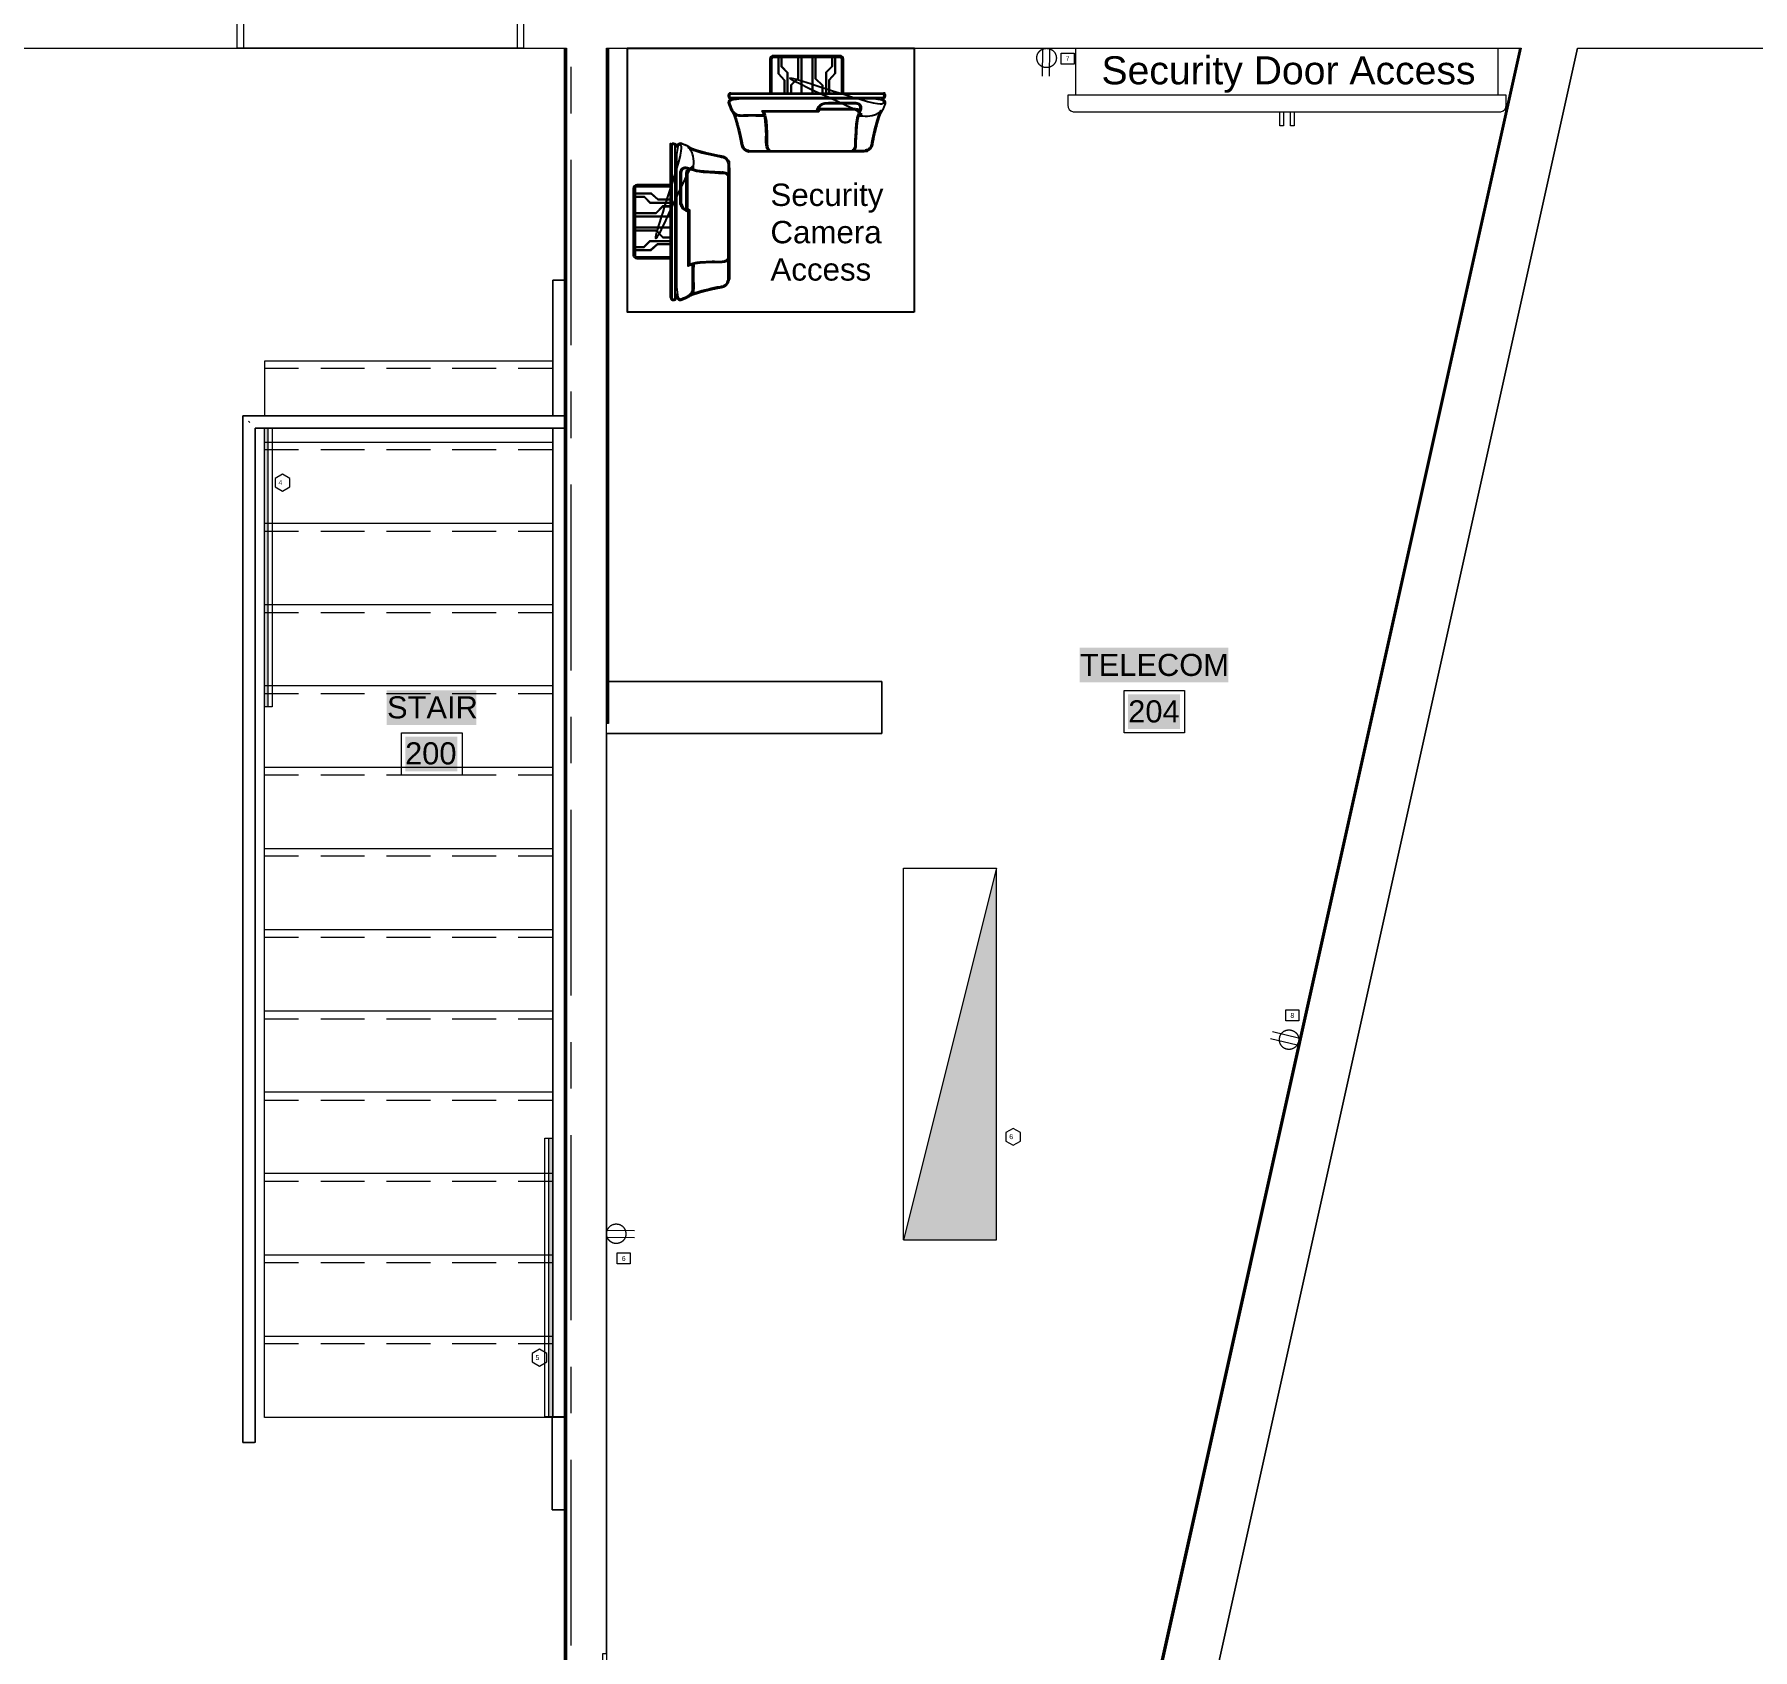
# Model space of a CAD drawing. Header units: inches. Extents: x 0.9 to 36.3, y 0.7 to 23.3.
# Drawn here: x 8.784 to 13.405, y 16.602 to 20.947 of the extents above; entities that cross this region are included whole.
import ezdxf

# ---------------------------------------------------------------- set-up
doc = ezdxf.new("R2010")
doc.units = ezdxf.units.IN
doc.linetypes.add('CENTER', pattern=[50.8, 31.75, -6.35, 6.35, -6.35])
for name, color, linetype, lineweight, true_color in [('Boarder for name', 7, 'Continuous', 5, 0x777777), ('Lights', 7, 'Continuous', 5, 0xff0a0a), ('Numbering Lights', 1, 'Continuous', 0, 0xff0000), ('PDF_Geometry', 7, 'Continuous', 9, 0x777777), ('Security Panel', 7, 'Continuous', 5, 0x9a9c7f)]:
    doc.layers.add(name, color=color, linetype=linetype, lineweight=lineweight, true_color=true_color)
for name, color, linetype, lineweight in [('Numbering Panels', 250, 'Continuous', 0), ('Numbering receptecles', 170, 'Continuous', 0), ('Receptacles', 170, 'Continuous', 0)]:
    doc.layers.add(name, color=color, linetype=linetype, lineweight=lineweight)
doc.layers.add('PDF_Solid Fills', color=7, linetype='Continuous', true_color=0xffffff)
doc.layers.add('Security Computer', color=7, linetype='Continuous', true_color=0x71a330)
doc.layers.add('PDF_Text', color=7, linetype='Continuous')
doc.styles.add('PDF Arial', font='arial.ttf')
doc.styles.get("Standard").update_dxf_attribs({"font": 'arial.ttf'})

msp = doc.modelspace()

# ---------------------------------------------------------------- hatches: boundary and pattern name
at = {"layer": 'Lights', "linetype": 'ByBlock', "ltscale": 0.001, "transparency": 33554559}
for points in [[(9.4121, 19.8875), (9.403, 19.8875), (9.403, 19.1375), (9.4121, 19.1375)], [(11.3714, 18.7043), (11.1214, 17.7043), (11.3714, 17.7043)]]:
    msp.add_hatch(color=256, dxfattribs=at).paths.add_polyline_path(points)
h = msp.add_hatch(color=256, dxfattribs=at)
h.paths.add_polyline_path([(10.1779, 17.9776), (10.1663, 17.9776), (10.1663, 17.4443), (10.1779, 17.4443)])
h.paths.add_polyline_path([(10.1779, 17.4443), (10.1663, 17.4443), (10.1663, 17.4243), (10.1779, 17.4243)])
h.paths.add_polyline_path([(10.1779, 17.4243), (10.1663, 17.4243), (10.1663, 17.2276), (10.1779, 17.2276)])

# ---------------------------------------------------------------- linework, layer by layer
at = {"layer": 'Boarder for name', "linetype": 'ByBlock'}
for points in [[(11.7154, 19.1816), (11.877, 19.1816), (11.877, 19.0683), (11.7154, 19.0683)], [(9.7713, 19.0676), (9.9346, 19.0676), (9.9346, 18.9542), (9.7713, 18.9542)]]:
    msp.add_lwpolyline(points, close=True, dxfattribs=at)
at = {"layer": 'Lights', "linetype": 'ByBlock'}
for points in [[(9.403, 19.1375), (9.403, 19.8875), (9.4238, 19.8875), (9.4238, 19.1375)], [(10.1571, 17.2276), (10.1571, 17.9776), (10.1779, 17.9776), (10.1779, 17.2276)]]:
    msp.add_lwpolyline(points, close=True, dxfattribs=at)
for points in [[(9.4121, 19.8875), (9.4121, 19.1375)], [(11.1214, 17.7043), (11.1214, 18.7043), (11.3714, 18.7043), (11.1214, 17.7043), (11.3714, 17.7043), (11.3714, 18.7043)], [(10.1663, 17.9776), (10.1663, 17.2276)]]:
    msp.add_lwpolyline(points, dxfattribs=at)
at = {"layer": 'Numbering Lights', "linetype": 'ByBlock', "ltscale": 0.001}
for points in [[(9.451, 19.7636), (9.4314, 19.7523), (9.4314, 19.7296), (9.451, 19.7182), (9.4707, 19.7296), (9.4707, 19.7523)], [(11.4165, 18.0038), (11.3968, 17.9925), (11.3968, 17.9698), (11.4165, 17.9585), (11.4361, 17.9698), (11.4361, 17.9925)], [(10.1422, 17.4098), (10.1226, 17.3985), (10.1226, 17.3758), (10.1422, 17.3644), (10.1619, 17.3758), (10.1619, 17.3985)]]:
    msp.add_lwpolyline(points, close=True, dxfattribs=at)
at = {"layer": 'Numbering receptecles', "linetype": 'ByBlock', "ltscale": 0.001}
for points in [[(11.5454, 20.8964), (11.5804, 20.8964), (11.5804, 20.8665), (11.5454, 20.8665)], [(12.15, 18.323), (12.185, 18.323), (12.185, 18.2931), (12.15, 18.2931)], [(10.3516, 17.6692), (10.3866, 17.6692), (10.3866, 17.6393), (10.3516, 17.6393)]]:
    msp.add_lwpolyline(points, close=True, dxfattribs=at)
at = {"layer": 'PDF_Geometry', "linetype": 'ByBlock'}
for points in [[(4.0048, 15.566), (4.3715, 15.566), (4.3715, 15.7227), (4.4298, 15.7227), (4.4298, 17.0826), (8.223, 17.0826), (8.223, 17.1826), (4.4298, 17.1826), (4.4298, 19.4375), (4.3882, 19.4375), (4.3882, 19.4775), (4.3882, 20.9091), (9.3296, 20.9091), (9.3296, 21.0925), (4.0048, 21.0925)], [(9.378, 17.1593), (9.378, 19.8875), (10.2096, 19.8875), (9.378, 19.8875), (9.378, 17.1593), (9.3446, 17.1593), (9.3446, 19.9209), (10.2096, 19.9209), (10.2096, 20.9091)], [(10.0829, 20.9091), (9.3463, 20.9091)], [(10.2146, 20.9091), (10.2146, 16.341), (10.2113, 16.341), (10.2113, 20.9091), (10.2113, 16.341)], [(10.3279, 20.9091), (10.3279, 19.0926), (10.3262, 19.0926), (10.3246, 19.0926), (10.3229, 19.0926), (10.3229, 20.9091)], [(10.3246, 20.9091), (10.3246, 19.0926), (10.3246, 20.9091)], [(11.7729, 20.9091), (12.7778, 20.9091), (11.5962, 15.5944)], [(11.5995, 15.5944), (12.7795, 20.9091), (11.5995, 15.5944)], [(12.7828, 20.9091), (11.6012, 15.5944)], [(10.2279, 20.7342), (10.2279, 20.8592)], [(10.2279, 20.1108), (10.2279, 20.6092)], [(10.1779, 20.2858), (10.1779, 19.9209), (10.1779, 20.2858), (10.2096, 20.2858)], [(10.1779, 20.0675), (9.403, 20.0675), (9.403, 19.9209)], [(9.4946, 20.0475), (9.403, 20.0475)], [(9.6713, 20.0475), (9.5546, 20.0475)], [(9.8496, 20.0475), (9.7313, 20.0475)], [(10.0263, 20.0475), (9.9079, 20.0475)], [(10.1779, 20.0475), (10.0846, 20.0475)], [(10.2279, 19.8609), (10.2279, 19.9859)], [(10.2096, 18.2259), (10.2096, 17.226), (10.2096, 18.2443), (10.2096, 19.8875), (10.2096, 19.9209), (9.3446, 19.9209), (9.3446, 17.1593)], [(9.363, 19.9025), (9.3613, 19.9042), (9.3596, 19.9059)], [(10.1763, 17.226), (9.403, 17.226), (9.403, 17.4443), (9.403, 17.6626), (9.403, 17.8826), (9.403, 18.1009), (9.403, 18.3193), (9.403, 18.5376), (9.403, 18.7559), (9.403, 18.9742), (9.403, 19.1942), (9.403, 19.4125), (9.403, 19.6309), (9.403, 19.8492), (9.403, 19.8875)], [(10.1779, 19.8492), (9.403, 19.8492)], [(9.4946, 19.8292), (9.403, 19.8292)], [(9.6713, 19.8292), (9.5546, 19.8292)], [(9.8496, 19.8292), (9.7313, 19.8292)], [(10.0263, 19.8292), (9.9079, 19.8292)], [(10.1779, 19.8292), (10.0846, 19.8292)], [(10.2279, 19.2359), (10.2279, 19.7359)], [(10.1779, 19.6309), (9.403, 19.6309)], [(9.4946, 19.6092), (9.403, 19.6092)], [(9.6713, 19.6092), (9.5546, 19.6092)], [(9.8496, 19.6092), (9.7313, 19.6092)], [(10.0263, 19.6092), (9.9079, 19.6092)], [(10.1779, 19.6092), (10.0846, 19.6092)], [(10.1779, 19.4125), (9.403, 19.4125)], [(9.4946, 19.3909), (9.403, 19.3909)], [(9.6713, 19.3909), (9.5546, 19.3909)], [(9.8496, 19.3909), (9.7313, 19.3909)], [(10.0263, 19.3909), (9.9079, 19.3909)], [(10.1779, 19.3909), (10.0846, 19.3909)], [(10.1779, 19.1942), (9.403, 19.1942)], [(10.3229, 19.0659), (11.0629, 19.0659), (11.0629, 19.2059), (10.3279, 19.2059), (11.0629, 19.2059), (11.0629, 19.0659), (10.3229, 19.0659), (10.3229, 15.5944), (11.5979, 15.5944)], [(9.4946, 19.1726), (9.403, 19.1726)], [(9.6713, 19.1726), (9.5546, 19.1726)], [(9.8496, 19.1726), (9.7313, 19.1726)], [(10.0263, 19.1726), (9.9079, 19.1726)], [(10.1779, 19.1726), (10.0846, 19.1726)], [(10.2279, 18.9859), (10.2279, 19.1109)], [(10.3246, 19.0926), (10.3246, 19.0926)], [(10.1779, 18.9742), (9.403, 18.9742)], [(9.4946, 18.9542), (9.403, 18.9542)], [(9.6713, 18.9542), (9.5546, 18.9542)], [(9.8496, 18.9542), (9.7313, 18.9542)], [(10.0263, 18.9542), (9.9079, 18.9542)], [(10.1779, 18.9542), (10.0846, 18.9542)], [(10.2279, 18.3609), (10.2279, 18.8609)], [(10.1779, 18.7559), (9.403, 18.7559)], [(9.4946, 18.7359), (9.403, 18.7359)], [(9.6713, 18.7359), (9.5546, 18.7359)], [(9.8496, 18.7359), (9.7313, 18.7359)], [(10.0263, 18.7359), (9.9079, 18.7359)], [(10.1779, 18.7359), (10.0846, 18.7359)], [(10.1779, 18.5376), (9.403, 18.5376)], [(9.4946, 18.5176), (9.403, 18.5176)], [(9.6713, 18.5176), (9.5546, 18.5176)], [(9.8496, 18.5176), (9.7313, 18.5176)], [(10.0263, 18.5176), (9.9079, 18.5176)], [(10.1779, 18.5176), (10.0846, 18.5176)], [(10.1779, 18.3193), (9.403, 18.3193)], [(9.4946, 18.2976), (9.403, 18.2976)], [(9.6713, 18.2976), (9.5546, 18.2976)], [(9.8496, 18.2976), (9.7313, 18.2976)], [(10.0263, 18.2976), (9.9079, 18.2976)], [(10.1779, 18.2976), (10.0846, 18.2976)], [(10.2279, 18.1109), (10.2279, 18.2359)], [(10.1779, 18.1009), (9.403, 18.1009)], [(9.4946, 18.0793), (9.403, 18.0793)], [(9.6713, 18.0793), (9.5546, 18.0793)], [(9.8496, 18.0793), (9.7313, 18.0793)], [(10.0263, 18.0793), (9.9079, 18.0793)], [(10.1779, 18.0793), (10.0846, 18.0793)], [(10.2279, 17.4876), (10.2279, 17.9859)], [(10.1779, 17.8826), (9.403, 17.8826)], [(9.4946, 17.8609), (9.403, 17.8609)], [(9.6713, 17.8609), (9.5546, 17.8609)], [(9.8496, 17.8609), (9.7313, 17.8609)], [(10.0263, 17.8609), (9.9079, 17.8609)], [(10.1779, 17.8609), (10.0846, 17.8609)], [(10.1779, 17.6626), (9.403, 17.6626)], [(9.4946, 17.6426), (9.403, 17.6426)], [(9.6713, 17.6426), (9.5546, 17.6426)], [(9.8496, 17.6426), (9.7313, 17.6426)], [(10.0263, 17.6426), (9.9079, 17.6426)], [(10.1779, 17.6426), (10.0846, 17.6426)], [(10.1779, 17.4443), (9.403, 17.4443)], [(9.4946, 17.4243), (9.403, 17.4243)], [(9.6713, 17.4243), (9.5546, 17.4243)], [(9.8496, 17.4243), (9.7313, 17.4243)], [(10.0263, 17.4243), (9.9079, 17.4243)], [(10.1779, 17.4243), (10.0846, 17.4243)], [(10.2279, 17.2376), (10.2279, 17.3626)], [(10.2096, 16.9776), (10.2096, 17.2276), (10.1763, 17.2276), (10.1763, 16.9776), (10.2096, 16.9776), (10.2096, 17.226), (10.1779, 17.226)], [(10.1946, 17.226), (10.1929, 17.226)], [(10.2129, 16.341), (10.2113, 16.341), (10.2096, 16.341), (10.2096, 16.9776), (10.2096, 17.226)], [(10.2279, 16.6127), (10.2279, 17.1126)]]:
    msp.add_lwpolyline(points, dxfattribs=at)
for points in [[(9.3463, 20.9091), (9.3296, 20.9091), (9.3296, 21.0925), (9.2963, 21.0925), (9.2963, 21.1091), (9.3463, 21.1091)], [(10.0829, 21.1091), (10.1329, 21.1091), (10.1329, 21.0925), (10.0996, 21.0925), (10.0996, 20.9091), (10.0829, 20.9091)], [(10.3129, 16.591), (10.3229, 16.591), (10.3229, 20.9091), (12.7828, 20.9091), (11.5945, 15.5594), (11.7395, 15.5277), (12.9345, 20.9091), (13.9961, 20.9091), (13.9961, 21.0925), (10.0996, 21.0925), (10.0996, 20.9091), (10.2146, 20.9091), (10.2146, 16.591), (10.2146, 16.5493), (10.3129, 16.5493)], [(10.0996, 20.9091), (9.3296, 20.9091)], [(11.7545, 15.5994), (12.9345, 20.9091)], [(10.1779, 20.2858), (10.1796, 20.2858), (10.1813, 20.2858), (10.1846, 20.2858), (10.1896, 20.2858), (10.1929, 20.2858), (10.1979, 20.2858), (10.2013, 20.2858), (10.2046, 20.2858), (10.2079, 20.2858), (10.2096, 20.2858), (10.2079, 20.2858), (10.2046, 20.2858), (10.2013, 20.2858), (10.1979, 20.2858), (10.1929, 20.2858), (10.1896, 20.2858), (10.1846, 20.2858), (10.1813, 20.2858), (10.1796, 20.2858)], [(10.2096, 19.9209), (10.2096, 19.9192), (10.2096, 19.9159), (10.2096, 19.9125), (10.2096, 19.9092), (10.2096, 19.9042), (10.2096, 19.9009), (10.2096, 19.8959), (10.2096, 19.8925), (10.2096, 19.8909), (10.2096, 19.8892), (10.2096, 19.8909), (10.2096, 19.8925), (10.2096, 19.8959), (10.2096, 19.9009), (10.2096, 19.9042), (10.2096, 19.9092), (10.2096, 19.9125), (10.2096, 19.9159), (10.2096, 19.9192)], [(10.1779, 17.2276), (10.1779, 19.8875)], [(10.2096, 19.9142), (10.2096, 19.9125), (10.2096, 19.9092), (10.2096, 19.9075), (10.2096, 19.9042), (10.2096, 19.9025), (10.2096, 19.8992), (10.2096, 19.8975), (10.2096, 19.8959), (10.2096, 19.8942), (10.2096, 19.8959), (10.2096, 19.8975), (10.2096, 19.8992), (10.2096, 19.9025), (10.2096, 19.9042), (10.2096, 19.9075), (10.2096, 19.9092), (10.2096, 19.9125)], [(10.1763, 16.9776), (10.1763, 17.2276)], [(10.1996, 17.2276), (10.1979, 17.2276), (10.1929, 17.2276), (10.1896, 17.2276), (10.1879, 17.2276), (10.1896, 17.2276), (10.1929, 17.2276), (10.1979, 17.2276)], [(9.3446, 17.1593), (9.3463, 17.1593), (9.3496, 17.1593), (9.353, 17.1593), (9.3563, 17.1593), (9.3613, 17.1593), (9.3646, 17.1593), (9.3696, 17.1593), (9.373, 17.1593), (9.3746, 17.1593), (9.3763, 17.1593), (9.3746, 17.1593), (9.373, 17.1593), (9.3696, 17.1593), (9.3646, 17.1593), (9.3613, 17.1593), (9.3563, 17.1593), (9.353, 17.1593), (9.3496, 17.1593), (9.3463, 17.1593)], [(9.3513, 17.1593), (9.353, 17.1593), (9.3563, 17.1593), (9.358, 17.1593), (9.3613, 17.1593), (9.363, 17.1593), (9.3663, 17.1593), (9.368, 17.1593), (9.3696, 17.1593), (9.3713, 17.1593), (9.3696, 17.1593), (9.368, 17.1593), (9.3663, 17.1593), (9.363, 17.1593), (9.3613, 17.1593), (9.358, 17.1593), (9.3563, 17.1593), (9.353, 17.1593)], [(10.1779, 16.9776), (10.1796, 16.9776), (10.1813, 16.9776), (10.1846, 16.9776), (10.1896, 16.9776), (10.1929, 16.9776), (10.1979, 16.9776), (10.2013, 16.9776), (10.2046, 16.9776), (10.2079, 16.9776), (10.2096, 16.9776), (10.2079, 16.9776), (10.2046, 16.9776), (10.2013, 16.9776), (10.1979, 16.9776), (10.1929, 16.9776), (10.1896, 16.9776), (10.1846, 16.9776), (10.1813, 16.9776), (10.1796, 16.9776)], [(10.1779, 16.9776), (10.1796, 16.9776), (10.1813, 16.9776), (10.1846, 16.9776), (10.1896, 16.9776), (10.1929, 16.9776), (10.1979, 16.9776), (10.2013, 16.9776), (10.2046, 16.9776), (10.2079, 16.9776), (10.2096, 16.9776), (10.2079, 16.9776), (10.2046, 16.9776), (10.2013, 16.9776), (10.1979, 16.9776), (10.1929, 16.9776), (10.1896, 16.9776), (10.1846, 16.9776), (10.1813, 16.9776), (10.1796, 16.9776)]]:
    msp.add_lwpolyline(points, close=True, dxfattribs=at)
at = {"layer": 'PDF_Solid Fills', "linetype": 'ByBlock', "transparency": 33554559}
for points in [[(11.5954, 19.2033), (11.9954, 19.2033), (11.5954, 19.2966), (11.9954, 19.2966)], [(9.7313, 19.0892), (9.9729, 19.0892), (9.7313, 19.1826), (9.9729, 19.1826)], [(11.7254, 19.0783), (11.8654, 19.0783), (11.7254, 19.1716), (11.8654, 19.1716)], [(9.7813, 18.9642), (9.9213, 18.9642), (9.7813, 19.0576), (9.9213, 19.0576)]]:
    msp.add_solid(points, dxfattribs=at)
at = {"layer": 'Receptacles', "linetype": 'ByBlock'}
for points in [[(11.4951, 20.8345), (11.4958, 20.9071)], [(11.5144, 20.8343), (11.5151, 20.9076)], [(12.1135, 18.2645), (12.1841, 18.2473)], [(12.1089, 18.2458), (12.1801, 18.2285)], [(10.3977, 17.7286), (10.3245, 17.7293)], [(10.3976, 17.7094), (10.3249, 17.7101)]]:
    msp.add_lwpolyline(points, dxfattribs=at)
for points in [[(11.5062, 20.9091), (11.4992, 20.9093), (11.4928, 20.9067), (11.4878, 20.9018), (11.4828, 20.8969), (11.4801, 20.8905), (11.4801, 20.8835), (11.4799, 20.8687), (11.4909, 20.8575), (11.5057, 20.8573), (11.5205, 20.8572), (11.5325, 20.8682), (11.5326, 20.883), (11.5327, 20.8971), (11.521, 20.909), (11.5062, 20.9091)], [(12.1837, 18.2367), (12.1854, 18.2435), (12.1843, 18.2504), (12.1807, 18.2564), (12.177, 18.2623), (12.1714, 18.2664), (12.1646, 18.268), (12.1502, 18.2715), (12.1368, 18.2634), (12.1333, 18.249), (12.1298, 18.2346), (12.1378, 18.2205), (12.1522, 18.217), (12.1659, 18.2136), (12.1802, 18.2223), (12.1837, 18.2367)], [(10.3229, 17.7204), (10.3228, 17.7135), (10.3254, 17.707), (10.3303, 17.702), (10.3352, 17.697), (10.3416, 17.6943), (10.3486, 17.6943), (10.3634, 17.6942), (10.3746, 17.7052), (10.3747, 17.72), (10.3749, 17.7348), (10.3639, 17.7467), (10.3491, 17.7468), (10.335, 17.747), (10.3231, 17.7352), (10.3229, 17.7204)]]:
    msp.add_rational_spline(points, [1, 0.948448710105, 0.948448710105, 1, 0.948448710105, 0.948448710105, 1, 1, 1, 1, 1, 1, 1, 1, 1, 1], degree=3, knots=[0, 0, 0, 0, 0.79168, 0.79168, 0.79168, 1.583359, 1.583359, 1.583359, 2.583359, 2.583359, 2.583359, 3.583359, 3.583359, 3.583359, 4.583359, 4.583359, 4.583359, 4.583359], dxfattribs=at)
at = {"layer": 'Security Computer', "linetype": 'ByBlock'}
for p, q in [((10.7937, 20.8845), (10.7937, 20.86)), ((10.8458, 20.8845), (10.8458, 20.7889)), ((10.8468, 20.8845), (10.8468, 20.7889)), ((10.8754, 20.8845), (10.8754, 20.7889)), ((10.8763, 20.8845), (10.8763, 20.7889)), ((10.9018, 20.7469), (10.9916, 20.7469)), ((10.5371, 20.4834), (10.5371, 20.5731)), ((10.3994, 20.4578), (10.495, 20.4578)), ((10.3994, 20.4569), (10.495, 20.4569)), ((10.3994, 20.4283), (10.495, 20.4283)), ((10.3994, 20.4273), (10.495, 20.4273)), ((10.3994, 20.3752), (10.4239, 20.3752))]:
    msp.add_line(p, q, dxfattribs=at)
at = {"layer": 'Security Computer', "linetype": 'ByBlock', "ltscale": 0.001}
msp.add_lwpolyline([(11.1498, 20.1991), (10.3789, 20.1991), (10.3789, 20.9091), (11.1498, 20.9091)], close=True, dxfattribs=at)
at = {"layer": 'Security Computer', "linetype": 'ByBlock'}
for points in [[(10.7715, 20.8893, 0.414214), (10.7621, 20.8798), (10.7621, 20.7889), (10.9601, 20.7889), (10.9601, 20.8798, 0.414214), (10.9506, 20.8893)], [(10.6558, 20.7764), (11.0663, 20.7764, 0.337591), (11.0682, 20.7779), (11.0691, 20.7808, 0.495226), (11.0652, 20.7859), (10.657, 20.7859, 0.495226), (10.6531, 20.7808), (10.6539, 20.7779, 0.337591)], [(10.5075, 20.2374), (10.5075, 20.6478, 0.337591), (10.5061, 20.6498), (10.5031, 20.6506, 0.495226), (10.498, 20.6467), (10.498, 20.2385, 0.495226), (10.5031, 20.2346), (10.5061, 20.2354, 0.337591)], [(10.3947, 20.353, 0.414214), (10.4042, 20.3436), (10.495, 20.3436), (10.495, 20.5416), (10.4042, 20.5416, 0.414214), (10.3947, 20.5322)]]:
    msp.add_lwpolyline(points, format="xyb", close=True, dxfattribs=at)
for points in [[(10.9553, 20.7889), (10.9553, 20.8798, 0.414214), (10.9506, 20.8845), (10.7715, 20.8845, 0.414214), (10.7668, 20.8798), (10.7668, 20.7889)], [(10.495, 20.5369), (10.4042, 20.5369, 0.414214), (10.3994, 20.5322), (10.3994, 20.353, 0.414214), (10.4042, 20.3483), (10.495, 20.3483)]]:
    msp.add_lwpolyline(points, format="xyb", dxfattribs=at)
for points in [[(10.7843, 20.8845), (10.7843, 20.8414), (10.8003, 20.8233), (10.8003, 20.7889)], [(10.7852, 20.8845), (10.7852, 20.8417), (10.8013, 20.8237), (10.8013, 20.7889)], [(10.7928, 20.8845), (10.7928, 20.86), (10.8088, 20.844), (10.8088, 20.7889)], [(10.7934, 20.8607), (10.8098, 20.8444), (10.8098, 20.7889)], [(10.8373, 20.8845), (10.8373, 20.8281), (10.8187, 20.81), (10.8187, 20.7889)], [(10.8383, 20.8845), (10.8383, 20.8277), (10.8196, 20.8096), (10.8196, 20.7889)], [(10.8838, 20.8845), (10.8838, 20.8277), (10.9025, 20.8096), (10.9025, 20.7889)], [(10.8848, 20.8845), (10.8848, 20.8281), (10.9035, 20.81), (10.9035, 20.7889)], [(10.9284, 20.8845), (10.9284, 20.8604), (10.9124, 20.8444), (10.9124, 20.7889)], [(10.9294, 20.8845), (10.9294, 20.86), (10.9133, 20.844), (10.9133, 20.7889)], [(10.9369, 20.8845), (10.9369, 20.8417), (10.9208, 20.8237), (10.9208, 20.7889)], [(10.9378, 20.8845), (10.9378, 20.8414), (10.9218, 20.8233), (10.9218, 20.7889)], [(10.3994, 20.5194), (10.4426, 20.5194), (10.4607, 20.5033), (10.495, 20.5033)], [(10.3994, 20.5184), (10.4422, 20.5184), (10.4603, 20.5024), (10.495, 20.5024)], [(10.3994, 20.5109), (10.4239, 20.5109), (10.44, 20.4948), (10.495, 20.4948)], [(10.3994, 20.51), (10.4235, 20.51), (10.4396, 20.4939), (10.495, 20.4939)], [(10.3994, 20.4663), (10.4559, 20.4663), (10.474, 20.485), (10.495, 20.485)], [(10.3994, 20.4654), (10.4563, 20.4654), (10.4744, 20.484), (10.495, 20.484)], [(10.3994, 20.4198), (10.4563, 20.4198), (10.4744, 20.4011), (10.495, 20.4011)], [(10.3994, 20.4189), (10.4559, 20.4189), (10.474, 20.4002), (10.495, 20.4002)], [(10.3994, 20.3743), (10.4239, 20.3743), (10.44, 20.3903), (10.495, 20.3903)], [(10.3994, 20.3668), (10.4422, 20.3668), (10.4603, 20.3828), (10.495, 20.3828)], [(10.3994, 20.3658), (10.4426, 20.3658), (10.4607, 20.3819), (10.495, 20.3819)], [(10.4233, 20.375), (10.4396, 20.3913), (10.495, 20.3913)]]:
    msp.add_lwpolyline(points, dxfattribs=at)
for points, knots in [([(11.042, 20.7734), (11.0591, 20.7704), (11.0645, 20.7703), (11.0687, 20.7663), (11.0692, 20.7651), (11.0692, 20.7647), (11.0672, 20.7596), (11.0631, 20.7491), (10.7177, 20.8677), (11.0294, 20.7288), (11.0129, 20.73), (11.0027, 20.7309), (11.003, 20.7319), (11.0033, 20.7328), (11.0038, 20.7347), (11.0039, 20.7356), (11.004, 20.7368), (11.004, 20.737), (11.004, 20.7373), (11.0047, 20.7383), (11.0055, 20.7395), (11.0068, 20.7427), (11.0071, 20.7445), (11.0076, 20.7476), (11.0078, 20.7491), (11.0075, 20.752), (11.0072, 20.7533), (11.0062, 20.7556), (11.0057, 20.7565), (11.0045, 20.7582), (11.0039, 20.759), (11.0024, 20.7603), (11.0017, 20.7608), (11.0002, 20.7614), (10.9995, 20.7617), (10.9977, 20.7622), (10.9966, 20.7625), (10.9952, 20.7628), (10.9949, 20.7629), (10.9938, 20.7631), (10.9657, 20.7631), (10.9377, 20.763), (10.9096, 20.7629), (10.9077, 20.7622), (10.9057, 20.7615), (10.9021, 20.76), (10.9005, 20.7592), (10.8974, 20.7572), (10.8958, 20.756), (10.8936, 20.7534), (10.8928, 20.7522), (10.8913, 20.7498), (10.8906, 20.7486), (10.8895, 20.7465), (10.8892, 20.7456), (10.8886, 20.7437), (10.8885, 20.7426), (10.8886, 20.7414), (10.8886, 20.7413), (10.8886, 20.7412), (10.8396, 20.7412), (10.7905, 20.7412), (10.7414, 20.7412), (10.7444, 20.7346), (10.7454, 20.7322), (10.7462, 20.7298), (10.7282, 20.7301), (10.7041, 20.7305), (10.6727, 20.729), (10.6654, 20.7375), (10.6624, 20.741), (10.6614, 20.7428), (10.6584, 20.7479), (10.6558, 20.7557), (10.6518, 20.7643), (10.6582, 20.7703), (10.6636, 20.7704), (10.6849, 20.7734), (10.8039, 20.7734), (10.923, 20.7734), (11.042, 20.7734)], [0, 0, 0, 0, 0.579555, 0.770927, 0.788074, 0.788074, 0.788074, 1.657186, 2.460136, 3.414458, 4.926929, 4.926929, 4.926929, 5.06989, 5.06989, 5.174201, 5.174201, 5.197031, 5.197031, 5.197031, 5.376435, 5.376435, 5.608155, 5.608155, 5.802853, 5.802853, 5.943612, 5.943612, 6.084372, 6.084372, 6.193425, 6.193425, 6.279428, 6.279428, 6.36543, 6.36543, 6.528547, 6.528547, 6.58423, 6.58423, 6.58423, 7.58423, 7.58423, 7.58423, 7.889561, 7.889561, 8.130791, 8.130791, 8.372021, 8.372021, 8.565291, 8.565291, 8.75856, 8.75856, 8.865975, 8.865975, 8.97339, 8.97339, 8.982636, 8.982636, 8.982636, 9.982636, 9.982636, 9.982636, 10.376541, 10.376541, 10.376541, 13.132887, 14.057888, 14.720126, 14.720126, 14.720126, 15.027368, 15.604156, 16.020433, 16.211805, 16.79136, 16.79136, 16.79136, 17.79136, 17.79136, 17.79136, 17.79136]), ([(10.9919, 20.7469), (10.9933, 20.7468), (10.995, 20.7466), (10.9985, 20.7455), (11.0002, 20.7445), (11.0021, 20.7424), (11.0025, 20.7419), (11.0029, 20.7412), (11.003, 20.7415), (11.0038, 20.7432), (11.0045, 20.7467), (11.0049, 20.7515), (11.0031, 20.7551), (11.0007, 20.7582), (10.9972, 20.7592), (10.9948, 20.7598), (10.9938, 20.7601), (10.9661, 20.7601), (10.9383, 20.7601), (10.9106, 20.7601), (10.9087, 20.7594), (10.9044, 20.7578), (10.8976, 20.7543), (10.8938, 20.7483), (10.8915, 20.7437), (10.8916, 20.7418), (10.8916, 20.7417), (10.8918, 20.7419), (10.892, 20.7422), (10.8926, 20.743), (10.8931, 20.7436), (10.8942, 20.7448), (10.8947, 20.7454), (10.8962, 20.7464), (10.8971, 20.7467), (10.8987, 20.747), (10.8995, 20.747), (10.9008, 20.747), (10.9015, 20.7469), (10.9021, 20.7469)], [0, 0, 0, 0, 0.212031, 0.212031, 0.424063, 0.424063, 0.496054, 0.496054, 0.496054, 0.535962, 0.785003, 1.015682, 1.235553, 1.378052, 1.583411, 1.750675, 1.750675, 1.750675, 2.750675, 2.750675, 2.750675, 3.058511, 3.441989, 3.842626, 4.126819, 4.144371, 4.144371, 4.144371, 4.18823, 4.18823, 4.300553, 4.300553, 4.374166, 4.374166, 4.453721, 4.453721, 4.533277, 4.533277, 4.613113, 4.613113, 4.613113, 4.613113]), ([(10.7063, 20.6338), (10.7022, 20.635), (10.6958, 20.637), (10.6888, 20.6452), (10.684, 20.6741), (10.6769, 20.7029), (10.6689, 20.728), (10.6674, 20.7315), (10.6684, 20.7307), (10.6695, 20.73), (10.6741, 20.7276), (10.6779, 20.7269), (10.6855, 20.7265), (10.6892, 20.7267), (10.6964, 20.7269), (10.7, 20.727), (10.7106, 20.7271), (10.7175, 20.7271), (10.732, 20.727), (10.7396, 20.7269), (10.7472, 20.7268), (10.7479, 20.7245), (10.7484, 20.7223), (10.7492, 20.7169), (10.7495, 20.7137), (10.7503, 20.7041), (10.7509, 20.6976), (10.7515, 20.6861), (10.7517, 20.681), (10.7516, 20.6708), (10.7514, 20.6657), (10.7515, 20.6574), (10.7515, 20.6543), (10.752, 20.6488), (10.7522, 20.6463), (10.7532, 20.6421), (10.7538, 20.6403), (10.7556, 20.637), (10.7569, 20.6355), (10.7583, 20.6341), (10.7585, 20.6339), (10.7587, 20.6338), (10.7412, 20.6338), (10.7237, 20.6338), (10.7063, 20.6338)], [0, 0, 0, 0, 0.616297, 0.991482, 1.535597, 4.893915, 5.458813, 5.458813, 5.458813, 5.62787, 5.62787, 6.143926, 6.143926, 6.659983, 6.659983, 7.17604, 7.17604, 8.208153, 8.208153, 9.373089, 9.373089, 9.373089, 9.740201, 9.740201, 10.221879, 10.221879, 11.185236, 11.185236, 11.958145, 11.958145, 12.731053, 12.731053, 13.179376, 13.179376, 13.511062, 13.511062, 13.747603, 13.747603, 13.983836, 13.983836, 14.017309, 14.017309, 14.017309, 15.017309, 15.017309, 15.017309, 15.017309]), ([(10.7633, 20.6338), (10.7612, 20.6355), (10.7563, 20.6396), (10.7538, 20.6558), (10.7554, 20.6788), (10.7533, 20.7042), (10.7516, 20.7248), (10.7479, 20.7341), (10.7462, 20.7382), (10.7951, 20.7382), (10.8439, 20.7382), (10.8927, 20.7382), (10.8936, 20.7393), (10.895, 20.7411), (10.8975, 20.7442), (10.9001, 20.744), (10.9018, 20.7439), (10.9317, 20.7439), (10.9617, 20.7439), (10.9916, 20.7439), (10.9932, 20.7437), (10.9959, 20.7435), (10.9993, 20.7414), (11.0015, 20.7378), (11.0002, 20.733), (10.9981, 20.7259), (10.995, 20.7136), (10.9932, 20.6944), (10.9924, 20.6721), (10.9905, 20.6541), (10.9915, 20.6422), (10.9871, 20.6371), (10.9844, 20.635), (10.9828, 20.6338), (10.9096, 20.6338), (10.8365, 20.6338), (10.7633, 20.6338)], [0, 0, 0, 0, 1.929085, 4.529185, 11.205364, 18.93438, 22.953476, 26.146579, 26.146579, 26.146579, 27.146579, 27.146579, 27.146579, 28.164888, 28.804863, 29.93115, 29.93115, 29.93115, 30.93115, 30.93115, 30.93115, 32.071194, 32.92206, 33.727732, 34.920616, 36.350315, 39.177586, 44.031672, 50.390448, 55.215999, 57.511634, 58.475474, 59.963433, 59.963433, 59.963433, 60.963433, 60.963433, 60.963433, 60.963433]), ([(10.9876, 20.6338), (10.9972, 20.6338), (11.0068, 20.6338), (11.0164, 20.6338), (11.0204, 20.635), (11.0269, 20.637), (11.0339, 20.6452), (11.0387, 20.6741), (11.046, 20.7038), (11.0552, 20.7327), (11.0594, 20.7394), (11.0609, 20.742), (11.0599, 20.7408), (11.0589, 20.7396), (11.0552, 20.7359), (11.0522, 20.7337), (11.0452, 20.7302), (11.0412, 20.7291), (11.0285, 20.7266), (11.0201, 20.7266), (11.0084, 20.7274), (11.0052, 20.7277), (11.0019, 20.728), (11.0018, 20.7276), (11.0017, 20.7272), (11.0009, 20.7245), (11.0003, 20.7222), (10.9987, 20.7152), (10.9979, 20.7106), (10.9969, 20.7012), (10.9966, 20.6964), (10.9959, 20.6854), (10.9956, 20.6793), (10.995, 20.6699), (10.9947, 20.6666), (10.9942, 20.66), (10.994, 20.6567), (10.994, 20.6514), (10.9941, 20.6495), (10.9941, 20.6451), (10.994, 20.6426), (10.9925, 20.639), (10.9917, 20.6379), (10.9901, 20.636), (10.9893, 20.6352), (10.9882, 20.6343), (10.9879, 20.634), (10.9876, 20.6338)], [0, 0, 0, 0, 1, 1, 1, 1.616297, 1.991482, 2.535597, 5.893915, 6.60174, 7.046238, 7.046238, 7.046238, 7.258497, 7.258497, 7.754881, 7.754881, 8.327523, 8.327523, 9.548293, 9.548293, 10.034245, 10.034245, 10.034245, 10.098532, 10.098532, 10.459795, 10.459795, 11.18232, 11.18232, 11.904845, 11.904845, 12.8117, 12.8117, 13.313764, 13.313764, 13.815828, 13.815828, 14.111118, 14.111118, 14.406408, 14.406408, 14.555397, 14.555397, 14.704386, 14.704386, 14.755965, 14.755965, 14.755965, 14.755965]), ([(10.5106, 20.6235), (10.5136, 20.6407), (10.5137, 20.646), (10.5176, 20.6503), (10.5189, 20.6508), (10.5193, 20.6507), (10.5244, 20.6487), (10.5348, 20.6446), (10.4163, 20.2992), (10.5552, 20.6109), (10.554, 20.5944), (10.553, 20.5843), (10.5521, 20.5846), (10.5512, 20.5848), (10.5493, 20.5853), (10.5484, 20.5855), (10.5472, 20.5855), (10.547, 20.5855), (10.5467, 20.5855), (10.5457, 20.5863), (10.5445, 20.587), (10.5413, 20.5884), (10.5395, 20.5887), (10.5364, 20.5891), (10.5349, 20.5893), (10.5319, 20.5891), (10.5306, 20.5887), (10.5284, 20.5878), (10.5275, 20.5872), (10.5258, 20.5861), (10.525, 20.5855), (10.5237, 20.584), (10.5232, 20.5832), (10.5225, 20.5818), (10.5223, 20.5811), (10.5218, 20.5792), (10.5215, 20.5782), (10.5211, 20.5768), (10.5211, 20.5764), (10.5209, 20.5753), (10.5209, 20.5472), (10.521, 20.5192), (10.521, 20.4912), (10.5217, 20.4892), (10.5224, 20.4873), (10.524, 20.4837), (10.5248, 20.482), (10.5268, 20.4789), (10.528, 20.4774), (10.5305, 20.4752), (10.5317, 20.4743), (10.5342, 20.4728), (10.5353, 20.4721), (10.5375, 20.4711), (10.5384, 20.4707), (10.5403, 20.4702), (10.5414, 20.47), (10.5426, 20.4701), (10.5427, 20.4701), (10.5427, 20.4702), (10.5427, 20.4211), (10.5427, 20.372), (10.5427, 20.323), (10.5494, 20.326), (10.5518, 20.3269), (10.5542, 20.3278), (10.5539, 20.3098), (10.5535, 20.2857), (10.555, 20.2542), (10.5465, 20.247), (10.543, 20.244), (10.5412, 20.2429), (10.5361, 20.24), (10.5283, 20.2373), (10.5197, 20.2333), (10.5137, 20.2397), (10.5136, 20.2451), (10.5106, 20.2664), (10.5106, 20.3855), (10.5106, 20.5045), (10.5106, 20.6235)], [0, 0, 0, 0, 0.579555, 0.770927, 0.788074, 0.788074, 0.788074, 1.657186, 2.460136, 3.414458, 4.926929, 4.926929, 4.926929, 5.06989, 5.06989, 5.174201, 5.174201, 5.197031, 5.197031, 5.197031, 5.376435, 5.376435, 5.608155, 5.608155, 5.802853, 5.802853, 5.943612, 5.943612, 6.084372, 6.084372, 6.193425, 6.193425, 6.279428, 6.279428, 6.36543, 6.36543, 6.528547, 6.528547, 6.58423, 6.58423, 6.58423, 7.58423, 7.58423, 7.58423, 7.889561, 7.889561, 8.130791, 8.130791, 8.372021, 8.372021, 8.565291, 8.565291, 8.75856, 8.75856, 8.865975, 8.865975, 8.97339, 8.97339, 8.982636, 8.982636, 8.982636, 9.982636, 9.982636, 9.982636, 10.376541, 10.376541, 10.376541, 13.132887, 14.057888, 14.720126, 14.720126, 14.720126, 15.027368, 15.604156, 16.020433, 16.211805, 16.79136, 16.79136, 16.79136, 17.79136, 17.79136, 17.79136, 17.79136]), ([(10.6502, 20.5692), (10.6502, 20.5788), (10.6502, 20.5884), (10.6502, 20.5979), (10.649, 20.602), (10.6469, 20.6085), (10.6387, 20.6155), (10.6098, 20.6202), (10.5802, 20.6276), (10.5513, 20.6368), (10.5446, 20.6409), (10.542, 20.6424), (10.5432, 20.6414), (10.5444, 20.6404), (10.548, 20.6368), (10.5502, 20.6337), (10.5537, 20.6267), (10.5549, 20.6227), (10.5574, 20.6101), (10.5573, 20.6016), (10.5566, 20.59), (10.5563, 20.5867), (10.556, 20.5834), (10.5564, 20.5833), (10.5568, 20.5832), (10.5595, 20.5825), (10.5618, 20.5818), (10.5687, 20.5802), (10.5734, 20.5795), (10.5828, 20.5784), (10.5876, 20.5781), (10.5985, 20.5774), (10.6046, 20.5772), (10.6141, 20.5765), (10.6174, 20.5762), (10.624, 20.5757), (10.6273, 20.5755), (10.6326, 20.5755), (10.6345, 20.5756), (10.6389, 20.5756), (10.6413, 20.5755), (10.645, 20.574), (10.6461, 20.5732), (10.6479, 20.5717), (10.6487, 20.5708), (10.6497, 20.5697), (10.65, 20.5695), (10.6502, 20.5692)], [0, 0, 0, 0, 1, 1, 1, 1.616297, 1.991482, 2.535597, 5.893915, 6.60174, 7.046238, 7.046238, 7.046238, 7.258497, 7.258497, 7.754881, 7.754881, 8.327523, 8.327523, 9.548293, 9.548293, 10.034245, 10.034245, 10.034245, 10.098532, 10.098532, 10.459795, 10.459795, 11.18232, 11.18232, 11.904845, 11.904845, 12.8117, 12.8117, 13.313764, 13.313764, 13.815828, 13.815828, 14.111118, 14.111118, 14.406408, 14.406408, 14.555397, 14.555397, 14.704386, 14.704386, 14.755965, 14.755965, 14.755965, 14.755965]), ([(10.5371, 20.5734), (10.5372, 20.5748), (10.5374, 20.5765), (10.5385, 20.58), (10.5395, 20.5818), (10.5415, 20.5836), (10.5421, 20.5841), (10.5427, 20.5844), (10.5425, 20.5845), (10.5408, 20.5854), (10.5373, 20.586), (10.5325, 20.5865), (10.5289, 20.5846), (10.5258, 20.5823), (10.5248, 20.5788), (10.5242, 20.5764), (10.5239, 20.5753), (10.5239, 20.5476), (10.5239, 20.5199), (10.5239, 20.4922), (10.5246, 20.4902), (10.5262, 20.4859), (10.5296, 20.4792), (10.5357, 20.4754), (10.5402, 20.473), (10.5422, 20.4731), (10.5423, 20.4731), (10.5421, 20.4733), (10.5418, 20.4735), (10.541, 20.4742), (10.5404, 20.4746), (10.5392, 20.4757), (10.5386, 20.4762), (10.5376, 20.4777), (10.5373, 20.4786), (10.537, 20.4802), (10.537, 20.481), (10.537, 20.4824), (10.537, 20.483), (10.5371, 20.4836)], [0, 0, 0, 0, 0.212031, 0.212031, 0.424063, 0.424063, 0.496054, 0.496054, 0.496054, 0.535962, 0.785003, 1.015682, 1.235553, 1.378052, 1.583411, 1.750675, 1.750675, 1.750675, 2.750675, 2.750675, 2.750675, 3.058511, 3.441989, 3.842626, 4.126819, 4.144371, 4.144371, 4.144371, 4.18823, 4.18823, 4.300553, 4.300553, 4.374166, 4.374166, 4.453721, 4.453721, 4.533277, 4.533277, 4.613113, 4.613113, 4.613113, 4.613113]), ([(10.6502, 20.3448), (10.6485, 20.3427), (10.6443, 20.3378), (10.6282, 20.3353), (10.6052, 20.337), (10.5798, 20.3349), (10.5591, 20.3332), (10.5499, 20.3294), (10.5458, 20.3278), (10.5458, 20.3766), (10.5458, 20.4254), (10.5458, 20.4743), (10.5447, 20.4751), (10.5429, 20.4765), (10.5397, 20.479), (10.54, 20.4817), (10.5401, 20.4834), (10.5401, 20.5133), (10.5401, 20.5432), (10.5401, 20.5731), (10.5402, 20.5747), (10.5405, 20.5775), (10.5426, 20.5808), (10.5461, 20.5831), (10.551, 20.5817), (10.5581, 20.5797), (10.5703, 20.5765), (10.5896, 20.5747), (10.6118, 20.5739), (10.6299, 20.572), (10.6418, 20.573), (10.6469, 20.5686), (10.649, 20.5659), (10.6502, 20.5643), (10.6502, 20.4911), (10.6502, 20.418), (10.6502, 20.3448)], [0, 0, 0, 0, 1.929085, 4.529185, 11.205364, 18.93438, 22.953476, 26.146579, 26.146579, 26.146579, 27.146579, 27.146579, 27.146579, 28.164888, 28.804863, 29.93115, 29.93115, 29.93115, 30.93115, 30.93115, 30.93115, 32.071194, 32.92206, 33.727732, 34.920616, 36.350315, 39.177586, 44.031672, 50.390448, 55.215999, 57.511634, 58.475474, 59.963433, 59.963433, 59.963433, 60.963433, 60.963433, 60.963433, 60.963433]), ([(10.6502, 20.2878), (10.649, 20.2838), (10.6469, 20.2773), (10.6387, 20.2703), (10.6098, 20.2656), (10.5811, 20.2584), (10.5559, 20.2505), (10.5525, 20.249), (10.5532, 20.25), (10.5539, 20.251), (10.5564, 20.2556), (10.5571, 20.2594), (10.5575, 20.267), (10.5573, 20.2708), (10.5571, 20.278), (10.557, 20.2815), (10.5568, 20.2921), (10.5568, 20.299), (10.5569, 20.3135), (10.5571, 20.3211), (10.5572, 20.3287), (10.5594, 20.3294), (10.5617, 20.3299), (10.5671, 20.3307), (10.5702, 20.331), (10.5799, 20.3319), (10.5864, 20.3324), (10.5979, 20.333), (10.603, 20.3332), (10.6131, 20.3332), (10.6183, 20.333), (10.6266, 20.333), (10.6297, 20.3331), (10.6352, 20.3335), (10.6377, 20.3337), (10.6419, 20.3347), (10.6437, 20.3353), (10.647, 20.3372), (10.6485, 20.3384), (10.6499, 20.3399), (10.65, 20.34), (10.6502, 20.3402), (10.6502, 20.3227), (10.6502, 20.3053), (10.6502, 20.2878)], [0, 0, 0, 0, 0.616297, 0.991482, 1.535597, 4.893915, 5.458813, 5.458813, 5.458813, 5.62787, 5.62787, 6.143926, 6.143926, 6.659983, 6.659983, 7.17604, 7.17604, 8.208153, 8.208153, 9.373089, 9.373089, 9.373089, 9.740201, 9.740201, 10.221879, 10.221879, 11.185236, 11.185236, 11.958145, 11.958145, 12.731053, 12.731053, 13.179376, 13.179376, 13.511062, 13.511062, 13.747603, 13.747603, 13.983836, 13.983836, 14.017309, 14.017309, 14.017309, 15.017309, 15.017309, 15.017309, 15.017309])]:
    msp.add_open_spline(points, degree=3, knots=knots, dxfattribs=at)
for points, weights, knots in [([(10.657, 20.7889), (10.6547, 20.7889), (10.6527, 20.788), (10.6514, 20.7862), (10.65, 20.7844), (10.6496, 20.7822), (10.6502, 20.78), (10.6504, 20.7791), (10.6507, 20.7781), (10.651, 20.7771), (10.6516, 20.7748), (10.6535, 20.7734), (10.6558, 20.7734), (10.659, 20.7734), (10.6621, 20.7734), (10.6653, 20.7734), (10.6656, 20.7734), (10.6635, 20.7734), (10.6598, 20.7729), (10.6582, 20.7725), (10.6552, 20.7712), (10.654, 20.7704), (10.652, 20.7686), (10.6513, 20.7677), (10.6503, 20.7655), (10.6501, 20.7644), (10.6501, 20.7623), (10.6503, 20.7613), (10.651, 20.7587), (10.6516, 20.7573), (10.6527, 20.7547), (10.6532, 20.7535), (10.6542, 20.7511), (10.6546, 20.7499), (10.6561, 20.7462), (10.6573, 20.7438), (10.6599, 20.7392), (10.6613, 20.737), (10.6639, 20.7321), (10.6651, 20.7295), (10.6671, 20.7239), (10.668, 20.7209), (10.6698, 20.7151), (10.6706, 20.7121), (10.6732, 20.7033), (10.6748, 20.6974), (10.6792, 20.6795), (10.6818, 20.6675), (10.6845, 20.6524), (10.685, 20.6494), (10.6868, 20.644), (10.6881, 20.6416), (10.6915, 20.6376), (10.6936, 20.6359), (10.6979, 20.6334), (10.7002, 20.6326), (10.7034, 20.6315), (10.7044, 20.6312), (10.7054, 20.6309)], [1, 0.930754655113, 0.930754655113, 1, 0.930754655113, 0.930754655113, 1, 1, 1, 1, 0.863589730587, 0.863589730587, 1, 1, 1, 1, 1, 1, 1, 1, 1, 1, 1, 1, 1, 1, 1, 1, 1, 1, 1, 1, 1, 1, 1, 1, 1, 1, 1, 1, 1, 1, 1, 1, 1, 1, 1, 1, 1, 1, 1, 1, 1, 1, 1, 1, 1, 1, 1], [0, 0, 0, 0, 0.919642, 0.919642, 0.919642, 1.839284, 1.839284, 1.839284, 2.839284, 2.839284, 2.839284, 4.141593, 4.141593, 4.141593, 5.141593, 5.141593, 5.141593, 5.422872, 5.422872, 5.630283, 5.630283, 5.801446, 5.801446, 5.910955, 5.910955, 6.020465, 6.020465, 6.129975, 6.129975, 6.323535, 6.323535, 6.517095, 6.517095, 6.710655, 6.710655, 7.097775, 7.097775, 7.484895, 7.484895, 7.945673, 7.945673, 8.406452, 8.406452, 8.867231, 8.867231, 9.788789, 9.788789, 11.631904, 11.631904, 12.059916, 12.059916, 12.390992, 12.390992, 12.722069, 12.722069, 13.053146, 13.053146, 13.200659, 13.200659, 13.200659, 13.200659]), ([(10.657, 20.7889), (10.793, 20.7889), (10.9291, 20.7889), (11.0652, 20.7889), (11.0674, 20.7889), (11.0694, 20.788), (11.0708, 20.7862), (11.0721, 20.7844), (11.0726, 20.7822), (11.072, 20.78), (11.0717, 20.7791), (11.0714, 20.7781), (11.0712, 20.7771), (11.0705, 20.7748), (11.0687, 20.7734), (11.0663, 20.7734), (11.0651, 20.7734), (11.064, 20.7734), (11.0628, 20.7734), (11.0677, 20.771), (11.0688, 20.7703), (11.0707, 20.7686), (11.0714, 20.7677), (11.0724, 20.7655), (11.0726, 20.7644), (11.0726, 20.7623), (11.0724, 20.7613), (11.0717, 20.7587), (11.071, 20.7573), (11.07, 20.7547), (11.0695, 20.7535), (11.0685, 20.7511), (11.0681, 20.7499), (11.0666, 20.7462), (11.0654, 20.7438), (11.0627, 20.7392), (11.0614, 20.737), (11.0587, 20.7321), (11.0576, 20.7295), (11.0556, 20.7239), (11.0547, 20.7209), (11.0529, 20.7151), (11.052, 20.7121), (11.0495, 20.7033), (11.0479, 20.6974), (11.0434, 20.6795), (11.0408, 20.6675), (11.0382, 20.6524), (11.0377, 20.6494), (11.0358, 20.644), (11.0346, 20.6416), (11.0312, 20.6376), (11.0291, 20.6359), (11.0248, 20.6334), (11.0225, 20.6326), (11.0193, 20.6315), (11.0183, 20.6312), (11.0173, 20.6309), (10.9136, 20.6308), (10.81, 20.6308), (10.7063, 20.6307)], [1, 1, 1, 1, 0.930754655113, 0.930754655113, 1, 0.930754655113, 0.930754655113, 1, 1, 1, 1, 0.863589730587, 0.863589730587, 1, 1, 1, 1, 1, 1, 1, 1, 1, 1, 1, 1, 1, 1, 1, 1, 1, 1, 1, 1, 1, 1, 1, 1, 1, 1, 1, 1, 1, 1, 1, 1, 1, 1, 1, 1, 1, 1, 1, 1, 1, 1, 1, 1, 1, 1], [0, 0, 0, 0, 1, 1, 1, 1.919642, 1.919642, 1.919642, 2.839284, 2.839284, 2.839284, 3.839284, 3.839284, 3.839284, 5.141593, 5.141593, 5.141593, 6.141593, 6.141593, 6.141593, 6.29612, 6.29612, 6.405629, 6.405629, 6.515139, 6.515139, 6.624649, 6.624649, 6.818209, 6.818209, 7.011769, 7.011769, 7.205329, 7.205329, 7.592449, 7.592449, 7.979569, 7.979569, 8.440347, 8.440347, 8.901126, 8.901126, 9.361905, 9.361905, 10.283463, 10.283463, 12.126578, 12.126578, 12.55459, 12.55459, 12.885666, 12.885666, 13.216743, 13.216743, 13.54782, 13.54782, 13.695333, 13.695333, 13.695333, 14.695333, 14.695333, 14.695333, 14.695333]), ([(10.495, 20.2385), (10.495, 20.3746), (10.495, 20.5106), (10.495, 20.6467), (10.495, 20.6489), (10.496, 20.6509), (10.4978, 20.6523), (10.4996, 20.6537), (10.5018, 20.6541), (10.5039, 20.6535), (10.5049, 20.6532), (10.5059, 20.653), (10.5069, 20.6527), (10.5091, 20.6521), (10.5106, 20.6502), (10.5106, 20.6478), (10.5106, 20.6467), (10.5106, 20.6455), (10.5106, 20.6443), (10.513, 20.6492), (10.5137, 20.6504), (10.5154, 20.6522), (10.5163, 20.6529), (10.5185, 20.6539), (10.5196, 20.6541), (10.5217, 20.6541), (10.5227, 20.6539), (10.5252, 20.6532), (10.5267, 20.6526), (10.5292, 20.6515), (10.5305, 20.651), (10.5329, 20.6501), (10.5341, 20.6496), (10.5377, 20.6481), (10.5402, 20.6469), (10.5448, 20.6443), (10.547, 20.6429), (10.5518, 20.6403), (10.5545, 20.6391), (10.5601, 20.6371), (10.563, 20.6362), (10.5689, 20.6344), (10.5719, 20.6336), (10.5807, 20.631), (10.5866, 20.6294), (10.6044, 20.625), (10.6164, 20.6224), (10.6316, 20.6197), (10.6346, 20.6193), (10.64, 20.6174), (10.6424, 20.6161), (10.6464, 20.6127), (10.6481, 20.6107), (10.6506, 20.6063), (10.6514, 20.604), (10.6525, 20.6008), (10.6528, 20.5998), (10.6531, 20.5988), (10.6531, 20.4952), (10.6532, 20.3915), (10.6532, 20.2878)], [1, 1, 1, 1, 0.930754655113, 0.930754655113, 1, 0.930754655113, 0.930754655113, 1, 1, 1, 1, 0.863589730587, 0.863589730587, 1, 1, 1, 1, 1, 1, 1, 1, 1, 1, 1, 1, 1, 1, 1, 1, 1, 1, 1, 1, 1, 1, 1, 1, 1, 1, 1, 1, 1, 1, 1, 1, 1, 1, 1, 1, 1, 1, 1, 1, 1, 1, 1, 1, 1, 1], [0, 0, 0, 0, 1, 1, 1, 1.919642, 1.919642, 1.919642, 2.839284, 2.839284, 2.839284, 3.839284, 3.839284, 3.839284, 5.141593, 5.141593, 5.141593, 6.141593, 6.141593, 6.141593, 6.29612, 6.29612, 6.405629, 6.405629, 6.515139, 6.515139, 6.624649, 6.624649, 6.818209, 6.818209, 7.011769, 7.011769, 7.205329, 7.205329, 7.592449, 7.592449, 7.979569, 7.979569, 8.440347, 8.440347, 8.901126, 8.901126, 9.361905, 9.361905, 10.283463, 10.283463, 12.126578, 12.126578, 12.55459, 12.55459, 12.885666, 12.885666, 13.216743, 13.216743, 13.54782, 13.54782, 13.695333, 13.695333, 13.695333, 14.695333, 14.695333, 14.695333, 14.695333]), ([(10.495, 20.2385), (10.495, 20.2363), (10.496, 20.2342), (10.4978, 20.2329), (10.4996, 20.2315), (10.5018, 20.2311), (10.5039, 20.2317), (10.5049, 20.232), (10.5059, 20.2322), (10.5069, 20.2325), (10.5091, 20.2331), (10.5106, 20.235), (10.5106, 20.2374), (10.5106, 20.2405), (10.5106, 20.2437), (10.5106, 20.2468), (10.5106, 20.2472), (10.5106, 20.2451), (10.5111, 20.2413), (10.5115, 20.2397), (10.5128, 20.2368), (10.5136, 20.2355), (10.5154, 20.2335), (10.5163, 20.2328), (10.5185, 20.2318), (10.5196, 20.2316), (10.5217, 20.2317), (10.5227, 20.2318), (10.5252, 20.2325), (10.5267, 20.2332), (10.5292, 20.2343), (10.5305, 20.2347), (10.5329, 20.2357), (10.5341, 20.2362), (10.5377, 20.2377), (10.5402, 20.2389), (10.5448, 20.2415), (10.547, 20.2429), (10.5518, 20.2455), (10.5545, 20.2466), (10.5601, 20.2486), (10.563, 20.2495), (10.5689, 20.2513), (10.5719, 20.2522), (10.5807, 20.2547), (10.5866, 20.2563), (10.6044, 20.2608), (10.6164, 20.2634), (10.6316, 20.266), (10.6346, 20.2665), (10.64, 20.2684), (10.6424, 20.2697), (10.6464, 20.273), (10.6481, 20.2751), (10.6506, 20.2795), (10.6514, 20.2817), (10.6525, 20.285), (10.6528, 20.2859), (10.6531, 20.2869)], [1, 0.930754655113, 0.930754655113, 1, 0.930754655113, 0.930754655113, 1, 1, 1, 1, 0.863589730587, 0.863589730587, 1, 1, 1, 1, 1, 1, 1, 1, 1, 1, 1, 1, 1, 1, 1, 1, 1, 1, 1, 1, 1, 1, 1, 1, 1, 1, 1, 1, 1, 1, 1, 1, 1, 1, 1, 1, 1, 1, 1, 1, 1, 1, 1, 1, 1, 1, 1], [0, 0, 0, 0, 0.919642, 0.919642, 0.919642, 1.839284, 1.839284, 1.839284, 2.839284, 2.839284, 2.839284, 4.141593, 4.141593, 4.141593, 5.141593, 5.141593, 5.141593, 5.422872, 5.422872, 5.630283, 5.630283, 5.801446, 5.801446, 5.910955, 5.910955, 6.020465, 6.020465, 6.129975, 6.129975, 6.323535, 6.323535, 6.517095, 6.517095, 6.710655, 6.710655, 7.097775, 7.097775, 7.484895, 7.484895, 7.945673, 7.945673, 8.406452, 8.406452, 8.867231, 8.867231, 9.788789, 9.788789, 11.631904, 11.631904, 12.059916, 12.059916, 12.390992, 12.390992, 12.722069, 12.722069, 13.053146, 13.053146, 13.200659, 13.200659, 13.200659, 13.200659])]:
    msp.add_rational_spline(points, weights, degree=3, knots=knots, dxfattribs=at)
at = {"layer": 'Security Panel', "linetype": 'ByBlock', "ltscale": 0.001}
msp.add_lwpolyline([(12.7204, 20.9091), (12.7204, 20.7828), (11.5854, 20.7828), (11.5854, 20.9091)], close=True, dxfattribs=at)
msp.add_lwpolyline([(12.7424, 20.7558), (12.7425, 20.7828), (11.5633, 20.7828), (11.5633, 20.7552)], dxfattribs=at)
msp.add_lwpolyline([(11.5633, 20.7558, 0.368033), (11.5776, 20.7385), (12.7282, 20.7385, 0.368033), (12.7424, 20.7558), (12.7424, 20.7552)], format="xyb", dxfattribs=at)
at = {"layer": 'Security Panel', "linetype": 'CENTER', "ltscale": 0.01}
for points in [[(12.1337, 20.7385), (12.1437, 20.7385), (12.1437, 20.7007), (12.1337, 20.7007)], [(12.1626, 20.7385), (12.1726, 20.7385), (12.1726, 20.7007), (12.1626, 20.7007)]]:
    msp.add_lwpolyline(points, close=True, dxfattribs=at)

# ---------------------------------------------------------------- texts
at = {"layer": 'Numbering Lights', "linetype": 'ByBlock', "ltscale": 0.001}
for s, p in [('4', (9.4405, 19.7348)), ('6', (11.406, 17.975)), ('5', (10.1317, 17.381))]:
    msp.add_text(s, height=0.0131, dxfattribs=at).set_placement(p)
at = {"layer": 'Numbering Panels', "linetype": 'ByBlock', "ltscale": 0.001}
msp.add_text('Security Door Access', height=0.075352, dxfattribs=at).set_placement((11.6539, 20.8123))
at = {"layer": 'Numbering receptecles', "linetype": 'ByBlock', "ltscale": 0.001}
for s, p in [('7', (11.5575, 20.8746)), ('8', (12.1622, 18.3012)), ('6', (10.3638, 17.6474))]:
    msp.add_text(s, height=0.0131, dxfattribs=at).set_placement(p)
at = {"layer": 'PDF_Text', "linetype": 'ByBlock', "char_height": 0.05939, "attachment_point": 4, "style": 'PDF Arial'}
for s, insert in [('TELECOM', (11.5958, 19.2502)), ('STAIR', (9.7323, 19.136)), ('204', (11.7258, 19.1252)), ('200', (9.7808, 19.0123))]:
    msp.add_mtext(s, dxfattribs=dict(at, insert=insert))
at = {"layer": 'Security Computer', "linetype": 'ByBlock', "ltscale": 0.001, "insert": (10.7636, 20.5452), "char_height": 0.060195, "attachment_point": 1}
msp.add_mtext('Security^JCamera^JAccess', dxfattribs=at)

doc.saveas('drawing.dxf')
